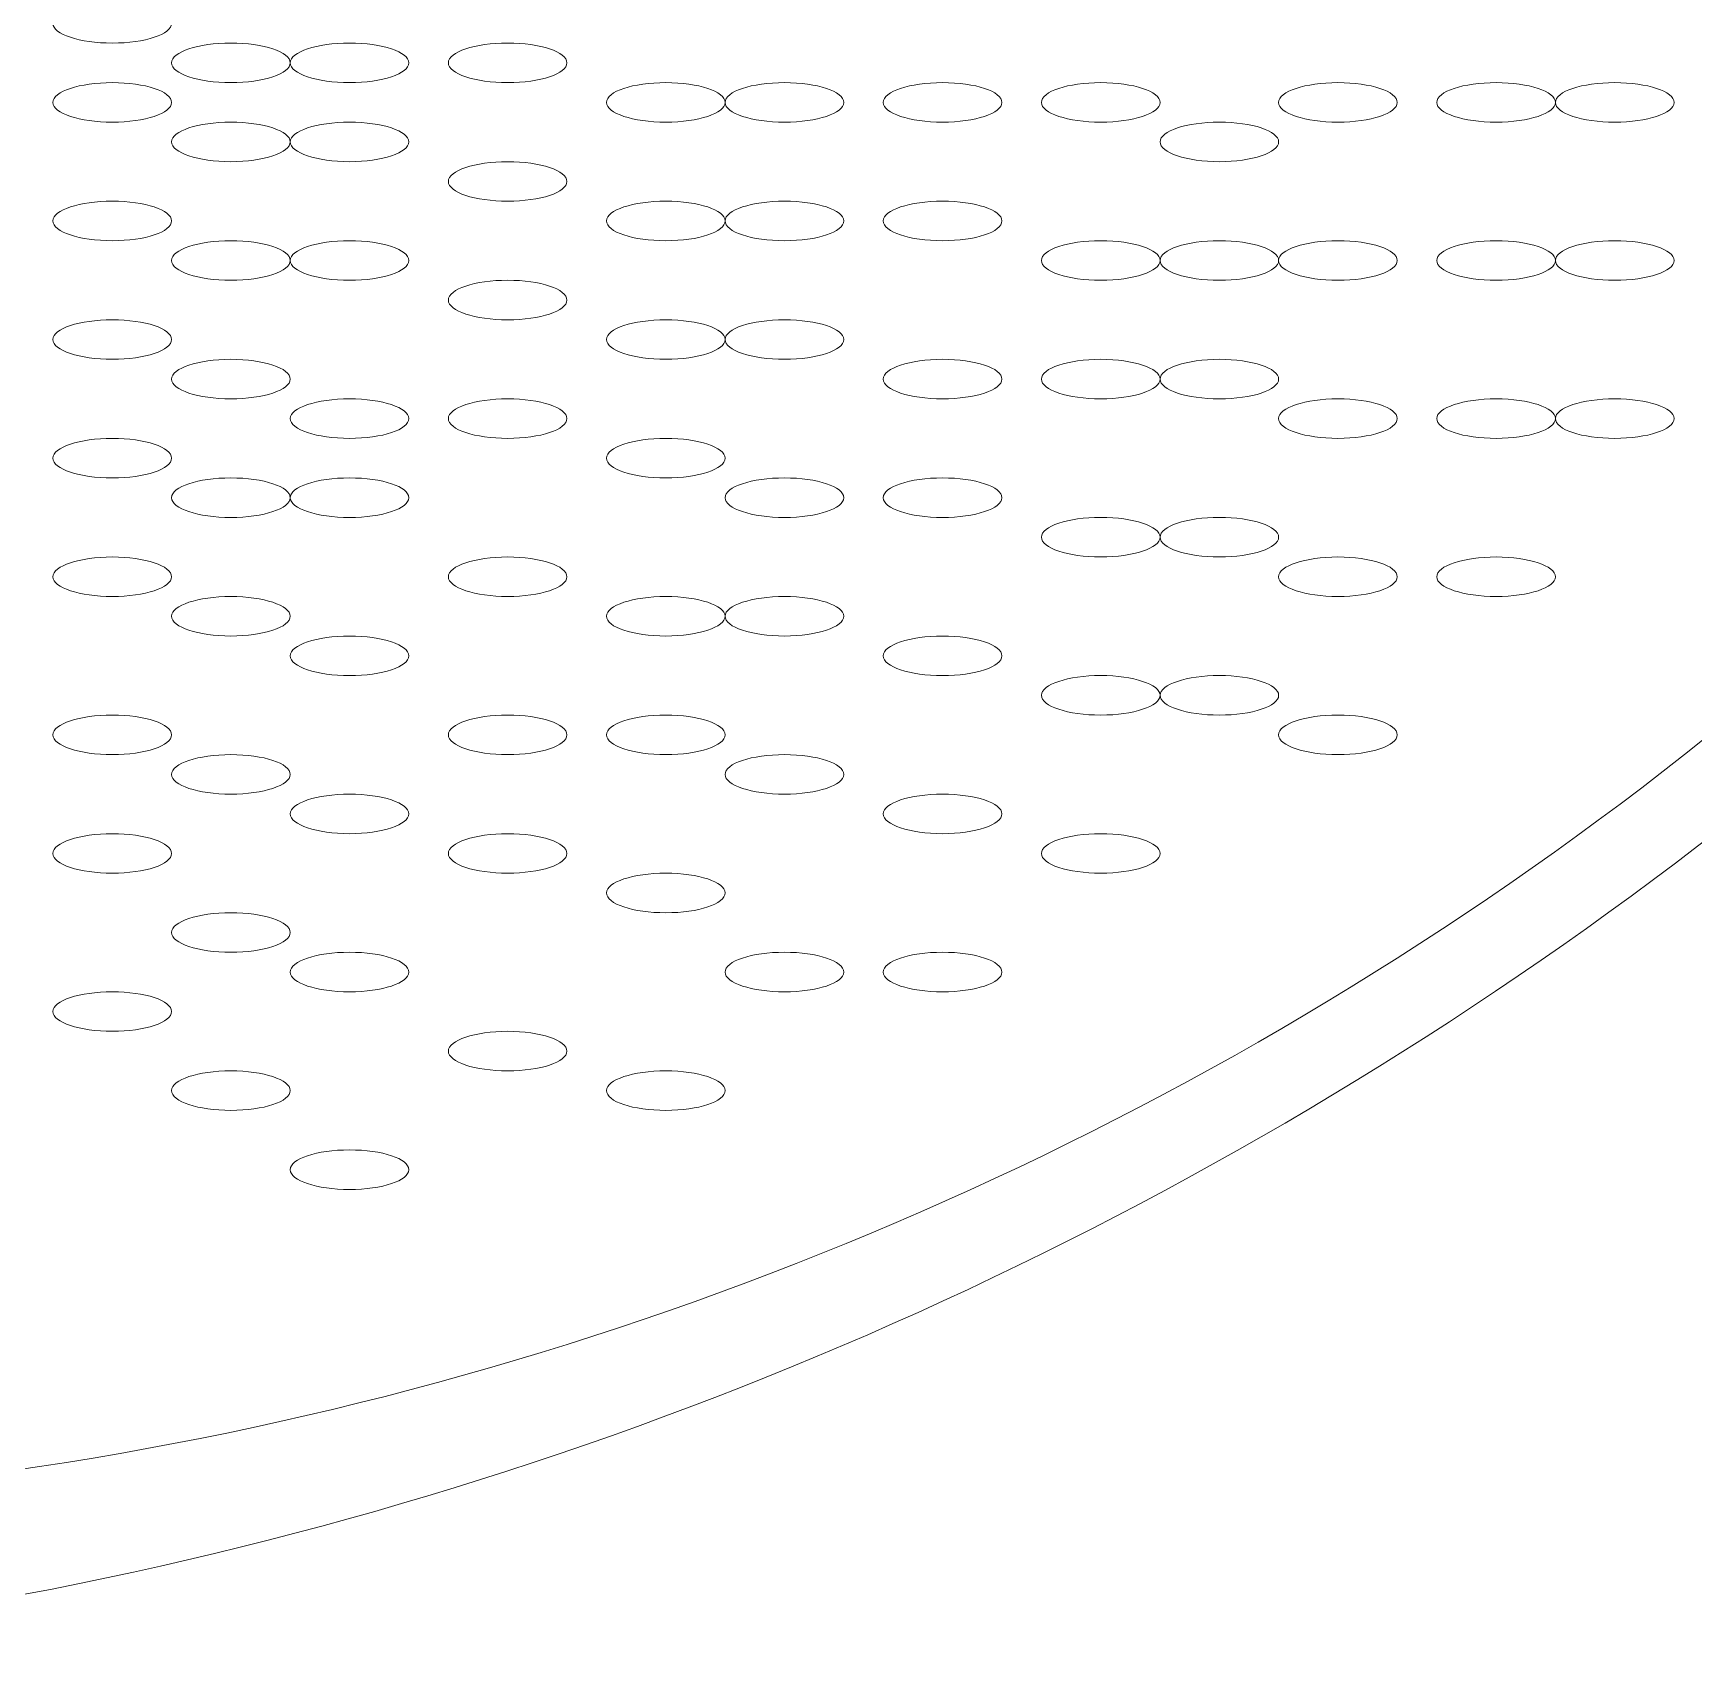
# Model space of a CAD drawing. Header units: metres. Extents: x 29 to 86.9, y -23.2 to 39.7.
# Drawn here: x 79.9651 to 80.0678, y -17.0552 to -16.9543 of the extents above; entities that cross this region are included whole.
import ezdxf

# ---------------------------------------------------------------- set-up
doc = ezdxf.new("R2010")
doc.units = ezdxf.units.M
doc.header["$LTSCALE"] = 100
doc.layers.get('0').update_dxf_attribs({"color": 254})
doc.layers.add('Arqui', color=8, linetype='Continuous', lineweight=0)

# ---------------------------------------------------------------- blocks, each defined once
blk = doc.blocks.new('A$C9582355f')
at = {"layer": 'Arqui'}
for points in [[(50.74301206037359, 6.202296008138092, 0.2538010257356901), (50.93202715296553, 6.119312373602042, 0.2538010257352928), (51.12166220515752, 6.202296008138092)], [(50.7408677827496, 6.198947223601863, 0.2278580694967716), (50.93380057980556, 6.108792184993945, 0.2278580694966489), (51.1262520827816, 6.198947223601863)]]:
    blk.add_lwpolyline(points, format="xyb", dxfattribs=at)
for points in [[(50.98369473276551, 6.21026991139388), (50.98369473276551, 6.209594583409853), (50.98533712435761, 6.209047111393829), (50.98736313276555, 6.209047111393829)], [(50.98736313276555, 6.209047111393829), (50.9893891411736, 6.209047111393829), (50.99103153276559, 6.209594583409853), (50.99103153276559, 6.21026991139388)], [(50.99469993276551, 6.209047111393829), (50.99267392435758, 6.209047111393829), (50.99103153276559, 6.208499639377806), (50.99103153276559, 6.207824311394234)], [(50.99836833276555, 6.207824311394234), (50.99836833276555, 6.208499639377806), (50.99672594117357, 6.209047111393829), (50.99469993276551, 6.209047111393829)], [(51.00203673276559, 6.209047111393829), (51.00001072435754, 6.209047111393829), (50.99836833276555, 6.208499639377806), (50.99836833276555, 6.207824311394234)], [(51.00570513276563, 6.207824311394234), (51.00570513276563, 6.208499639377806), (51.00406274117353, 6.209047111393829), (51.00203673276559, 6.209047111393829)], [(51.01181913276554, 6.209047111393829), (51.0097931243576, 6.209047111393829), (51.00815073276561, 6.208499639377806), (51.00815073276561, 6.207824311394234)], [(51.01548753276558, 6.207824311394234), (51.01548753276558, 6.208499639377806), (51.01384514117359, 6.209047111393829), (51.01181913276554, 6.209047111393829)], [(50.99103153276559, 6.207824311394234), (50.99103153276559, 6.207148983410207), (50.99267392435758, 6.206601511394183), (50.99469993276551, 6.206601511394183)], [(50.99469993276551, 6.206601511394183), (50.99672594117357, 6.206601511394183), (50.99836833276555, 6.207148983410207), (50.99836833276555, 6.207824311394234)], [(50.99836833276555, 6.207824311394234), (50.99836833276555, 6.207148983410207), (51.00001072435754, 6.206601511394183), (51.00203673276559, 6.206601511394183)], [(51.00203673276559, 6.206601511394183), (51.00406274117353, 6.206601511394183), (51.00570513276563, 6.207148983410207), (51.00570513276563, 6.207824311394234)], [(51.00815073276561, 6.207824311394234), (51.00815073276561, 6.207148983410207), (51.0097931243576, 6.206601511394183), (51.01181913276554, 6.206601511394183)], [(51.01181913276554, 6.206601511394183), (51.01384514117359, 6.206601511394183), (51.01548753276558, 6.207148983410207), (51.01548753276558, 6.207824311394234)], [(50.98736313276555, 6.206601511394183), (50.98533712435761, 6.206601511394183), (50.98369473276551, 6.206054039378159), (50.98369473276551, 6.205378711394133)], [(50.99103153276559, 6.205378711394133), (50.99103153276559, 6.206054039378159), (50.9893891411736, 6.206601511394183), (50.98736313276555, 6.206601511394183)], [(51.0216015327656, 6.206601511394183), (51.01957552435755, 6.206601511394183), (51.01793313276556, 6.206054039378159), (51.01793313276556, 6.205378711394133)], [(51.02526993276553, 6.205378711394133), (51.02526993276553, 6.206054039378159), (51.02362754117354, 6.206601511394183), (51.0216015327656, 6.206601511394183)], [(51.02893833276556, 6.206601511394183), (51.02691232435762, 6.206601511394183), (51.02526993276553, 6.206054039378159), (51.02526993276553, 6.205378711394133)], [(51.0326067327656, 6.205378711394133), (51.0326067327656, 6.206054039378159), (51.03096434117361, 6.206601511394183), (51.02893833276556, 6.206601511394183)], [(51.03872073276563, 6.206601511394183), (51.03669472435757, 6.206601511394183), (51.03505233276559, 6.206054039378159), (51.03505233276559, 6.205378711394133)], [(51.04238913276555, 6.205378711394133), (51.04238913276555, 6.206054039378159), (51.04074674117356, 6.206601511394183), (51.03872073276563, 6.206601511394183)], [(51.04850313276557, 6.206601511394183), (51.04647712435752, 6.206601511394183), (51.04483473276554, 6.206054039378159), (51.04483473276554, 6.205378711394133)], [(51.05217153276561, 6.205378711394133), (51.05217153276561, 6.206054039378159), (51.05052914117351, 6.206601511394183), (51.04850313276557, 6.206601511394183)], [(51.06317673276561, 6.206601511394183), (51.06115072435756, 6.206601511394183), (51.05950833276557, 6.206054039378159), (51.05950833276557, 6.205378711394133)], [(51.06684513276554, 6.205378711394133), (51.06684513276554, 6.206054039378159), (51.06520274117355, 6.206601511394183), (51.06317673276561, 6.206601511394183)], [(51.07295913276556, 6.206601511394183), (51.07093312435762, 6.206601511394183), (51.06929073276552, 6.206054039378159), (51.06929073276552, 6.205378711394133)], [(51.0766275327656, 6.205378711394133), (51.0766275327656, 6.206054039378159), (51.07498514117361, 6.206601511394183), (51.07295913276556, 6.206601511394183)], [(51.08029593276552, 6.206601511394183), (51.07826992435758, 6.206601511394183), (51.0766275327656, 6.206054039378159), (51.0766275327656, 6.205378711394133)], [(51.08396433276556, 6.205378711394133), (51.08396433276556, 6.206054039378159), (51.08232194117357, 6.206601511394183), (51.08029593276552, 6.206601511394183)], [(50.98369473276551, 6.205378711394133), (50.98369473276551, 6.204703383410106), (50.98533712435761, 6.204155911394082), (50.98736313276555, 6.204155911394082)], [(50.98736313276555, 6.204155911394082), (50.9893891411736, 6.204155911394082), (50.99103153276559, 6.204703383410106), (50.99103153276559, 6.205378711394133)], [(51.01793313276556, 6.205378711394133), (51.01793313276556, 6.204703383410106), (51.01957552435755, 6.204155911394082), (51.0216015327656, 6.204155911394082)], [(51.0216015327656, 6.204155911394082), (51.02362754117354, 6.204155911394082), (51.02526993276553, 6.204703383410106), (51.02526993276553, 6.205378711394133)], [(51.02526993276553, 6.205378711394133), (51.02526993276553, 6.204703383410106), (51.02691232435762, 6.204155911394082), (51.02893833276556, 6.204155911394082)], [(51.02893833276556, 6.204155911394082), (51.03096434117361, 6.204155911394082), (51.0326067327656, 6.204703383410106), (51.0326067327656, 6.205378711394133)], [(51.03505233276559, 6.205378711394133), (51.03505233276559, 6.204703383410106), (51.03669472435757, 6.204155911394082), (51.03872073276563, 6.204155911394082)], [(51.03872073276563, 6.204155911394082), (51.04074674117356, 6.204155911394082), (51.04238913276555, 6.204703383410106), (51.04238913276555, 6.205378711394133)], [(51.04483473276554, 6.205378711394133), (51.04483473276554, 6.204703383410106), (51.04647712435752, 6.204155911394082), (51.04850313276557, 6.204155911394082)], [(51.04850313276557, 6.204155911394082), (51.05052914117351, 6.204155911394082), (51.05217153276561, 6.204703383410106), (51.05217153276561, 6.205378711394133)], [(51.05950833276557, 6.205378711394133), (51.05950833276557, 6.204703383410106), (51.06115072435756, 6.204155911394082), (51.06317673276561, 6.204155911394082)], [(51.06317673276561, 6.204155911394082), (51.06520274117355, 6.204155911394082), (51.06684513276554, 6.204703383410106), (51.06684513276554, 6.205378711394133)], [(51.06929073276552, 6.205378711394133), (51.06929073276552, 6.204703383410106), (51.07093312435762, 6.204155911394082), (51.07295913276556, 6.204155911394082)], [(51.07295913276556, 6.204155911394082), (51.07498514117361, 6.204155911394082), (51.0766275327656, 6.204703383410106), (51.0766275327656, 6.205378711394133)], [(51.0766275327656, 6.205378711394133), (51.0766275327656, 6.204703383410106), (51.07826992435758, 6.204155911394082), (51.08029593276552, 6.204155911394082)], [(51.08029593276552, 6.204155911394082), (51.08232194117357, 6.204155911394082), (51.08396433276556, 6.204703383410106), (51.08396433276556, 6.205378711394133)], [(50.99469993276551, 6.204155911394082), (50.99267392435758, 6.204155911394082), (50.99103153276559, 6.203608439378058), (50.99103153276559, 6.202933111394032)], [(50.99836833276555, 6.202933111394032), (50.99836833276555, 6.203608439378058), (50.99672594117357, 6.204155911394082), (50.99469993276551, 6.204155911394082)], [(51.00203673276559, 6.204155911394082), (51.00001072435754, 6.204155911394082), (50.99836833276555, 6.203608439378058), (50.99836833276555, 6.202933111394032)], [(51.00570513276563, 6.202933111394032), (51.00570513276563, 6.203608439378058), (51.00406274117353, 6.204155911394082), (51.00203673276559, 6.204155911394082)], [(51.05583993276554, 6.204155911394082), (51.0538139243576, 6.204155911394082), (51.05217153276561, 6.203608439378058), (51.05217153276561, 6.202933111394032)], [(51.05950833276557, 6.202933111394032), (51.05950833276557, 6.203608439378058), (51.05786594117359, 6.204155911394082), (51.05583993276554, 6.204155911394082)], [(50.99103153276559, 6.202933111394032), (50.99103153276559, 6.202257783410005), (50.99267392435758, 6.201710311393981), (50.99469993276551, 6.201710311393981)], [(50.99469993276551, 6.201710311393981), (50.99672594117357, 6.201710311393981), (50.99836833276555, 6.202257783410005), (50.99836833276555, 6.202933111394032)], [(50.99836833276555, 6.202933111394032), (50.99836833276555, 6.202257783410005), (51.00001072435754, 6.201710311393981), (51.00203673276559, 6.201710311393981)], [(51.00203673276559, 6.201710311393981), (51.00406274117353, 6.201710311393981), (51.00570513276563, 6.202257783410005), (51.00570513276563, 6.202933111394032)], [(51.05217153276561, 6.202933111394032), (51.05217153276561, 6.202257783410005), (51.0538139243576, 6.201710311393981), (51.05583993276554, 6.201710311393981)], [(51.05583993276554, 6.201710311393981), (51.05786594117359, 6.201710311393981), (51.05950833276557, 6.202257783410005), (51.05950833276557, 6.202933111394032)], [(51.01181913276554, 6.201710311393981), (51.0097931243576, 6.201710311393981), (51.00815073276561, 6.201162839377957), (51.00815073276561, 6.200487511393931)], [(51.01548753276558, 6.200487511393931), (51.01548753276558, 6.201162839377957), (51.01384514117359, 6.201710311393981), (51.01181913276554, 6.201710311393981)], [(51.00815073276561, 6.200487511393931), (51.00815073276561, 6.199812183409904), (51.0097931243576, 6.19926471139388), (51.01181913276554, 6.19926471139388)], [(51.01181913276554, 6.19926471139388), (51.01384514117359, 6.19926471139388), (51.01548753276558, 6.199812183409904), (51.01548753276558, 6.200487511393931)], [(50.98736313276555, 6.19926471139388), (50.98533712435761, 6.19926471139388), (50.98369473276551, 6.198717239377856), (50.98369473276551, 6.19804191139383)], [(50.99103153276559, 6.19804191139383), (50.99103153276559, 6.198717239377856), (50.9893891411736, 6.19926471139388), (50.98736313276555, 6.19926471139388)], [(51.0216015327656, 6.19926471139388), (51.01957552435755, 6.19926471139388), (51.01793313276556, 6.198717239377856), (51.01793313276556, 6.19804191139383)], [(51.02526993276553, 6.19804191139383), (51.02526993276553, 6.198717239377856), (51.02362754117354, 6.19926471139388), (51.0216015327656, 6.19926471139388)], [(51.02893833276556, 6.19926471139388), (51.02691232435762, 6.19926471139388), (51.02526993276553, 6.198717239377856), (51.02526993276553, 6.19804191139383)], [(51.0326067327656, 6.19804191139383), (51.0326067327656, 6.198717239377856), (51.03096434117361, 6.19926471139388), (51.02893833276556, 6.19926471139388)], [(51.03872073276563, 6.19926471139388), (51.03669472435757, 6.19926471139388), (51.03505233276559, 6.198717239377856), (51.03505233276559, 6.19804191139383)], [(51.04238913276555, 6.19804191139383), (51.04238913276555, 6.198717239377856), (51.04074674117356, 6.19926471139388), (51.03872073276563, 6.19926471139388)], [(50.98369473276551, 6.19804191139383), (50.98369473276551, 6.197366583409803), (50.98533712435761, 6.196819111394234), (50.98736313276555, 6.196819111394234)], [(50.98736313276555, 6.196819111394234), (50.9893891411736, 6.196819111394234), (50.99103153276559, 6.197366583409803), (50.99103153276559, 6.19804191139383)], [(51.01793313276556, 6.19804191139383), (51.01793313276556, 6.197366583409803), (51.01957552435755, 6.196819111394234), (51.0216015327656, 6.196819111394234)], [(51.0216015327656, 6.196819111394234), (51.02362754117354, 6.196819111394234), (51.02526993276553, 6.197366583409803), (51.02526993276553, 6.19804191139383)], [(51.02526993276553, 6.19804191139383), (51.02526993276553, 6.197366583409803), (51.02691232435762, 6.196819111394234), (51.02893833276556, 6.196819111394234)], [(51.02893833276556, 6.196819111394234), (51.03096434117361, 6.196819111394234), (51.0326067327656, 6.197366583409803), (51.0326067327656, 6.19804191139383)], [(51.03505233276559, 6.19804191139383), (51.03505233276559, 6.197366583409803), (51.03669472435757, 6.196819111394234), (51.03872073276563, 6.196819111394234)], [(51.03872073276563, 6.196819111394234), (51.04074674117356, 6.196819111394234), (51.04238913276555, 6.197366583409803), (51.04238913276555, 6.19804191139383)], [(50.99469993276551, 6.196819111394234), (50.99267392435758, 6.196819111394234), (50.99103153276559, 6.19627163937821), (50.99103153276559, 6.195596311394183)], [(50.99836833276555, 6.195596311394183), (50.99836833276555, 6.19627163937821), (50.99672594117357, 6.196819111394234), (50.99469993276551, 6.196819111394234)], [(51.00203673276559, 6.196819111394234), (51.00001072435754, 6.196819111394234), (50.99836833276555, 6.19627163937821), (50.99836833276555, 6.195596311394183)], [(51.00570513276563, 6.195596311394183), (51.00570513276563, 6.19627163937821), (51.00406274117353, 6.196819111394234), (51.00203673276559, 6.196819111394234)], [(51.04850313276557, 6.196819111394234), (51.04647712435752, 6.196819111394234), (51.04483473276554, 6.19627163937821), (51.04483473276554, 6.195596311394183)], [(51.05217153276561, 6.195596311394183), (51.05217153276561, 6.19627163937821), (51.05052914117351, 6.196819111394234), (51.04850313276557, 6.196819111394234)], [(51.05583993276554, 6.196819111394234), (51.0538139243576, 6.196819111394234), (51.05217153276561, 6.19627163937821), (51.05217153276561, 6.195596311394183)], [(51.05950833276557, 6.195596311394183), (51.05950833276557, 6.19627163937821), (51.05786594117359, 6.196819111394234), (51.05583993276554, 6.196819111394234)], [(51.06317673276561, 6.196819111394234), (51.06115072435756, 6.196819111394234), (51.05950833276557, 6.19627163937821), (51.05950833276557, 6.195596311394183)], [(51.06684513276554, 6.195596311394183), (51.06684513276554, 6.19627163937821), (51.06520274117355, 6.196819111394234), (51.06317673276561, 6.196819111394234)], [(51.07295913276556, 6.196819111394234), (51.07093312435762, 6.196819111394234), (51.06929073276552, 6.19627163937821), (51.06929073276552, 6.195596311394183)], [(51.0766275327656, 6.195596311394183), (51.0766275327656, 6.19627163937821), (51.07498514117361, 6.196819111394234), (51.07295913276556, 6.196819111394234)], [(51.08029593276552, 6.196819111394234), (51.07826992435758, 6.196819111394234), (51.0766275327656, 6.19627163937821), (51.0766275327656, 6.195596311394183)], [(51.08396433276556, 6.195596311394183), (51.08396433276556, 6.19627163937821), (51.08232194117357, 6.196819111394234), (51.08029593276552, 6.196819111394234)], [(50.99103153276559, 6.195596311394183), (50.99103153276559, 6.194920983410157), (50.99267392435758, 6.194373511394133), (50.99469993276551, 6.194373511394133)], [(50.99469993276551, 6.194373511394133), (50.99672594117357, 6.194373511394133), (50.99836833276555, 6.194920983410157), (50.99836833276555, 6.195596311394183)], [(50.99836833276555, 6.195596311394183), (50.99836833276555, 6.194920983410157), (51.00001072435754, 6.194373511394133), (51.00203673276559, 6.194373511394133)], [(51.00203673276559, 6.194373511394133), (51.00406274117353, 6.194373511394133), (51.00570513276563, 6.194920983410157), (51.00570513276563, 6.195596311394183)], [(51.04483473276554, 6.195596311394183), (51.04483473276554, 6.194920983410157), (51.04647712435752, 6.194373511394133), (51.04850313276557, 6.194373511394133)], [(51.04850313276557, 6.194373511394133), (51.05052914117351, 6.194373511394133), (51.05217153276561, 6.194920983410157), (51.05217153276561, 6.195596311394183)], [(51.05217153276561, 6.195596311394183), (51.05217153276561, 6.194920983410157), (51.0538139243576, 6.194373511394133), (51.05583993276554, 6.194373511394133)], [(51.05583993276554, 6.194373511394133), (51.05786594117359, 6.194373511394133), (51.05950833276557, 6.194920983410157), (51.05950833276557, 6.195596311394183)], [(51.05950833276557, 6.195596311394183), (51.05950833276557, 6.194920983410157), (51.06115072435756, 6.194373511394133), (51.06317673276561, 6.194373511394133)], [(51.06317673276561, 6.194373511394133), (51.06520274117355, 6.194373511394133), (51.06684513276554, 6.194920983410157), (51.06684513276554, 6.195596311394183)], [(51.06929073276552, 6.195596311394183), (51.06929073276552, 6.194920983410157), (51.07093312435762, 6.194373511394133), (51.07295913276556, 6.194373511394133)], [(51.07295913276556, 6.194373511394133), (51.07498514117361, 6.194373511394133), (51.0766275327656, 6.194920983410157), (51.0766275327656, 6.195596311394183)], [(51.0766275327656, 6.195596311394183), (51.0766275327656, 6.194920983410157), (51.07826992435758, 6.194373511394133), (51.08029593276552, 6.194373511394133)], [(51.08029593276552, 6.194373511394133), (51.08232194117357, 6.194373511394133), (51.08396433276556, 6.194920983410157), (51.08396433276556, 6.195596311394183)], [(51.01181913276554, 6.194373511394133), (51.0097931243576, 6.194373511394133), (51.00815073276561, 6.193826039378109), (51.00815073276561, 6.193150711394082)], [(51.01548753276558, 6.193150711394082), (51.01548753276558, 6.193826039378109), (51.01384514117359, 6.194373511394133), (51.01181913276554, 6.194373511394133)], [(51.00815073276561, 6.193150711394082), (51.00815073276561, 6.192475383410056), (51.0097931243576, 6.191927911394032), (51.01181913276554, 6.191927911394032)], [(51.01181913276554, 6.191927911394032), (51.01384514117359, 6.191927911394032), (51.01548753276558, 6.192475383410056), (51.01548753276558, 6.193150711394082)], [(50.98736313276555, 6.191927911394032), (50.98533712435761, 6.191927911394032), (50.98369473276551, 6.191380439378008), (50.98369473276551, 6.190705111393981)], [(50.99103153276559, 6.190705111393981), (50.99103153276559, 6.191380439378008), (50.9893891411736, 6.191927911394032), (50.98736313276555, 6.191927911394032)], [(51.0216015327656, 6.191927911394032), (51.01957552435755, 6.191927911394032), (51.01793313276556, 6.191380439378008), (51.01793313276556, 6.190705111393981)], [(51.02526993276553, 6.190705111393981), (51.02526993276553, 6.191380439378008), (51.02362754117354, 6.191927911394032), (51.0216015327656, 6.191927911394032)], [(51.02893833276556, 6.191927911394032), (51.02691232435762, 6.191927911394032), (51.02526993276553, 6.191380439378008), (51.02526993276553, 6.190705111393981)], [(51.0326067327656, 6.190705111393981), (51.0326067327656, 6.191380439378008), (51.03096434117361, 6.191927911394032), (51.02893833276556, 6.191927911394032)], [(50.98369473276551, 6.190705111393981), (50.98369473276551, 6.190029783409955), (50.98533712435761, 6.189482311393931), (50.98736313276555, 6.189482311393931)], [(50.98736313276555, 6.189482311393931), (50.9893891411736, 6.189482311393931), (50.99103153276559, 6.190029783409955), (50.99103153276559, 6.190705111393981)], [(51.01793313276556, 6.190705111393981), (51.01793313276556, 6.190029783409955), (51.01957552435755, 6.189482311393931), (51.0216015327656, 6.189482311393931)], [(51.0216015327656, 6.189482311393931), (51.02362754117354, 6.189482311393931), (51.02526993276553, 6.190029783409955), (51.02526993276553, 6.190705111393981)], [(51.02526993276553, 6.190705111393981), (51.02526993276553, 6.190029783409955), (51.02691232435762, 6.189482311393931), (51.02893833276556, 6.189482311393931)], [(51.02893833276556, 6.189482311393931), (51.03096434117361, 6.189482311393931), (51.0326067327656, 6.190029783409955), (51.0326067327656, 6.190705111393981)], [(50.99469993276551, 6.189482311393931), (50.99267392435758, 6.189482311393931), (50.99103153276559, 6.188934839377907), (50.99103153276559, 6.188259511393881)], [(50.99836833276555, 6.188259511393881), (50.99836833276555, 6.188934839377907), (50.99672594117357, 6.189482311393931), (50.99469993276551, 6.189482311393931)], [(51.03872073276563, 6.189482311393931), (51.03669472435757, 6.189482311393931), (51.03505233276559, 6.188934839377907), (51.03505233276559, 6.188259511393881)], [(51.04238913276555, 6.188259511393881), (51.04238913276555, 6.188934839377907), (51.04074674117356, 6.189482311393931), (51.03872073276563, 6.189482311393931)], [(51.04850313276557, 6.189482311393931), (51.04647712435752, 6.189482311393931), (51.04483473276554, 6.188934839377907), (51.04483473276554, 6.188259511393881)], [(51.05217153276561, 6.188259511393881), (51.05217153276561, 6.188934839377907), (51.05052914117351, 6.189482311393931), (51.04850313276557, 6.189482311393931)], [(51.05583993276554, 6.189482311393931), (51.0538139243576, 6.189482311393931), (51.05217153276561, 6.188934839377907), (51.05217153276561, 6.188259511393881)], [(51.05950833276557, 6.188259511393881), (51.05950833276557, 6.188934839377907), (51.05786594117359, 6.189482311393931), (51.05583993276554, 6.189482311393931)], [(50.99103153276559, 6.188259511393881), (50.99103153276559, 6.187584183409854), (50.99267392435758, 6.18703671139383), (50.99469993276551, 6.18703671139383)], [(50.99469993276551, 6.18703671139383), (50.99672594117357, 6.18703671139383), (50.99836833276555, 6.187584183409854), (50.99836833276555, 6.188259511393881)], [(51.03505233276559, 6.188259511393881), (51.03505233276559, 6.187584183409854), (51.03669472435757, 6.18703671139383), (51.03872073276563, 6.18703671139383)], [(51.03872073276563, 6.18703671139383), (51.04074674117356, 6.18703671139383), (51.04238913276555, 6.187584183409854), (51.04238913276555, 6.188259511393881)], [(51.04483473276554, 6.188259511393881), (51.04483473276554, 6.187584183409854), (51.04647712435752, 6.18703671139383), (51.04850313276557, 6.18703671139383)], [(51.04850313276557, 6.18703671139383), (51.05052914117351, 6.18703671139383), (51.05217153276561, 6.187584183409854), (51.05217153276561, 6.188259511393881)], [(51.05217153276561, 6.188259511393881), (51.05217153276561, 6.187584183409854), (51.0538139243576, 6.18703671139383), (51.05583993276554, 6.18703671139383)], [(51.05583993276554, 6.18703671139383), (51.05786594117359, 6.18703671139383), (51.05950833276557, 6.187584183409854), (51.05950833276557, 6.188259511393881)], [(51.00203673276559, 6.18703671139383), (51.00001072435754, 6.18703671139383), (50.99836833276555, 6.186489239377806), (50.99836833276555, 6.185813911394234)], [(51.00570513276563, 6.185813911394234), (51.00570513276563, 6.186489239377806), (51.00406274117353, 6.18703671139383), (51.00203673276559, 6.18703671139383)], [(51.01181913276554, 6.18703671139383), (51.0097931243576, 6.18703671139383), (51.00815073276561, 6.186489239377806), (51.00815073276561, 6.185813911394234)], [(51.01548753276558, 6.185813911394234), (51.01548753276558, 6.186489239377806), (51.01384514117359, 6.18703671139383), (51.01181913276554, 6.18703671139383)], [(51.06317673276561, 6.18703671139383), (51.06115072435756, 6.18703671139383), (51.05950833276557, 6.186489239377806), (51.05950833276557, 6.185813911394234)], [(51.06684513276554, 6.185813911394234), (51.06684513276554, 6.186489239377806), (51.06520274117355, 6.18703671139383), (51.06317673276561, 6.18703671139383)], [(51.07295913276556, 6.18703671139383), (51.07093312435762, 6.18703671139383), (51.06929073276552, 6.186489239377806), (51.06929073276552, 6.185813911394234)], [(51.0766275327656, 6.185813911394234), (51.0766275327656, 6.186489239377806), (51.07498514117361, 6.18703671139383), (51.07295913276556, 6.18703671139383)], [(51.08029593276552, 6.18703671139383), (51.07826992435758, 6.18703671139383), (51.0766275327656, 6.186489239377806), (51.0766275327656, 6.185813911394234)], [(51.08396433276556, 6.185813911394234), (51.08396433276556, 6.186489239377806), (51.08232194117357, 6.18703671139383), (51.08029593276552, 6.18703671139383)], [(50.99836833276555, 6.185813911394234), (50.99836833276555, 6.185138583410208), (51.00001072435754, 6.184591111394184), (51.00203673276559, 6.184591111394184)], [(51.00203673276559, 6.184591111394184), (51.00406274117353, 6.184591111394184), (51.00570513276563, 6.185138583410208), (51.00570513276563, 6.185813911394234)], [(51.00815073276561, 6.185813911394234), (51.00815073276561, 6.185138583410208), (51.0097931243576, 6.184591111394184), (51.01181913276554, 6.184591111394184)], [(51.01181913276554, 6.184591111394184), (51.01384514117359, 6.184591111394184), (51.01548753276558, 6.185138583410208), (51.01548753276558, 6.185813911394234)], [(51.05950833276557, 6.185813911394234), (51.05950833276557, 6.185138583410208), (51.06115072435756, 6.184591111394184), (51.06317673276561, 6.184591111394184)], [(51.06317673276561, 6.184591111394184), (51.06520274117355, 6.184591111394184), (51.06684513276554, 6.185138583410208), (51.06684513276554, 6.185813911394234)], [(51.06929073276552, 6.185813911394234), (51.06929073276552, 6.185138583410208), (51.07093312435762, 6.184591111394184), (51.07295913276556, 6.184591111394184)], [(51.07295913276556, 6.184591111394184), (51.07498514117361, 6.184591111394184), (51.0766275327656, 6.185138583410208), (51.0766275327656, 6.185813911394234)], [(51.0766275327656, 6.185813911394234), (51.0766275327656, 6.185138583410208), (51.07826992435758, 6.184591111394184), (51.08029593276552, 6.184591111394184)], [(51.08029593276552, 6.184591111394184), (51.08232194117357, 6.184591111394184), (51.08396433276556, 6.185138583410208), (51.08396433276556, 6.185813911394234)], [(50.98736313276555, 6.184591111394184), (50.98533712435761, 6.184591111394184), (50.98369473276551, 6.18404363937816), (50.98369473276551, 6.183368311394133)], [(50.99103153276559, 6.183368311394133), (50.99103153276559, 6.18404363937816), (50.9893891411736, 6.184591111394184), (50.98736313276555, 6.184591111394184)], [(51.0216015327656, 6.184591111394184), (51.01957552435755, 6.184591111394184), (51.01793313276556, 6.18404363937816), (51.01793313276556, 6.183368311394133)], [(51.02526993276553, 6.183368311394133), (51.02526993276553, 6.18404363937816), (51.02362754117354, 6.184591111394184), (51.0216015327656, 6.184591111394184)], [(50.98369473276551, 6.183368311394133), (50.98369473276551, 6.182692983410107), (50.98533712435761, 6.182145511394083), (50.98736313276555, 6.182145511394083)], [(50.98736313276555, 6.182145511394083), (50.9893891411736, 6.182145511394083), (50.99103153276559, 6.182692983410107), (50.99103153276559, 6.183368311394133)], [(51.01793313276556, 6.183368311394133), (51.01793313276556, 6.182692983410107), (51.01957552435755, 6.182145511394083), (51.0216015327656, 6.182145511394083)], [(51.0216015327656, 6.182145511394083), (51.02362754117354, 6.182145511394083), (51.02526993276553, 6.182692983410107), (51.02526993276553, 6.183368311394133)], [(50.99469993276551, 6.182145511394083), (50.99267392435758, 6.182145511394083), (50.99103153276559, 6.181598039378059), (50.99103153276559, 6.180922711394032)], [(50.99836833276555, 6.180922711394032), (50.99836833276555, 6.181598039378059), (50.99672594117357, 6.182145511394083), (50.99469993276551, 6.182145511394083)], [(51.00203673276559, 6.182145511394083), (51.00001072435754, 6.182145511394083), (50.99836833276555, 6.181598039378059), (50.99836833276555, 6.180922711394032)], [(51.00570513276563, 6.180922711394032), (51.00570513276563, 6.181598039378059), (51.00406274117353, 6.182145511394083), (51.00203673276559, 6.182145511394083)], [(51.02893833276556, 6.182145511394083), (51.02691232435762, 6.182145511394083), (51.02526993276553, 6.181598039378059), (51.02526993276553, 6.180922711394032)], [(51.0326067327656, 6.180922711394032), (51.0326067327656, 6.181598039378059), (51.03096434117361, 6.182145511394083), (51.02893833276556, 6.182145511394083)], [(51.03872073276563, 6.182145511394083), (51.03669472435757, 6.182145511394083), (51.03505233276559, 6.181598039378059), (51.03505233276559, 6.180922711394032)], [(51.04238913276555, 6.180922711394032), (51.04238913276555, 6.181598039378059), (51.04074674117356, 6.182145511394083), (51.03872073276563, 6.182145511394083)], [(50.99103153276559, 6.180922711394032), (50.99103153276559, 6.180247383410006), (50.99267392435758, 6.179699911393982), (50.99469993276551, 6.179699911393982)], [(50.99469993276551, 6.179699911393982), (50.99672594117357, 6.179699911393982), (50.99836833276555, 6.180247383410006), (50.99836833276555, 6.180922711394032)], [(50.99836833276555, 6.180922711394032), (50.99836833276555, 6.180247383410006), (51.00001072435754, 6.179699911393982), (51.00203673276559, 6.179699911393982)], [(51.00203673276559, 6.179699911393982), (51.00406274117353, 6.179699911393982), (51.00570513276563, 6.180247383410006), (51.00570513276563, 6.180922711394032)], [(51.02526993276553, 6.180922711394032), (51.02526993276553, 6.180247383410006), (51.02691232435762, 6.179699911393982), (51.02893833276556, 6.179699911393982)], [(51.02893833276556, 6.179699911393982), (51.03096434117361, 6.179699911393982), (51.0326067327656, 6.180247383410006), (51.0326067327656, 6.180922711394032)], [(51.03505233276559, 6.180922711394032), (51.03505233276559, 6.180247383410006), (51.03669472435757, 6.179699911393982), (51.03872073276563, 6.179699911393982)], [(51.03872073276563, 6.179699911393982), (51.04074674117356, 6.179699911393982), (51.04238913276555, 6.180247383410006), (51.04238913276555, 6.180922711394032)], [(51.04850313276557, 6.179699911393982), (51.04647712435752, 6.179699911393982), (51.04483473276554, 6.179152439377958), (51.04483473276554, 6.178477111393931)], [(51.05217153276561, 6.178477111393931), (51.05217153276561, 6.179152439377958), (51.05052914117351, 6.179699911393982), (51.04850313276557, 6.179699911393982)], [(51.05583993276554, 6.179699911393982), (51.0538139243576, 6.179699911393982), (51.05217153276561, 6.179152439377958), (51.05217153276561, 6.178477111393931)], [(51.05950833276557, 6.178477111393931), (51.05950833276557, 6.179152439377958), (51.05786594117359, 6.179699911393982), (51.05583993276554, 6.179699911393982)], [(51.04483473276554, 6.178477111393931), (51.04483473276554, 6.177801783409905), (51.04647712435752, 6.177254311393881), (51.04850313276557, 6.177254311393881)], [(51.04850313276557, 6.177254311393881), (51.05052914117351, 6.177254311393881), (51.05217153276561, 6.177801783409905), (51.05217153276561, 6.178477111393931)], [(51.05217153276561, 6.178477111393931), (51.05217153276561, 6.177801783409905), (51.0538139243576, 6.177254311393881), (51.05583993276554, 6.177254311393881)], [(51.05583993276554, 6.177254311393881), (51.05786594117359, 6.177254311393881), (51.05950833276557, 6.177801783409905), (51.05950833276557, 6.178477111393931)], [(50.98736313276555, 6.177254311393881), (50.98533712435761, 6.177254311393881), (50.98369473276551, 6.176706839377857), (50.98369473276551, 6.17603151139383)], [(50.99103153276559, 6.17603151139383), (50.99103153276559, 6.176706839377857), (50.9893891411736, 6.177254311393881), (50.98736313276555, 6.177254311393881)], [(51.01181913276554, 6.177254311393881), (51.0097931243576, 6.177254311393881), (51.00815073276561, 6.176706839377857), (51.00815073276561, 6.17603151139383)], [(51.01548753276558, 6.17603151139383), (51.01548753276558, 6.176706839377857), (51.01384514117359, 6.177254311393881), (51.01181913276554, 6.177254311393881)], [(51.06317673276561, 6.177254311393881), (51.06115072435756, 6.177254311393881), (51.05950833276557, 6.176706839377857), (51.05950833276557, 6.17603151139383)], [(51.06684513276554, 6.17603151139383), (51.06684513276554, 6.176706839377857), (51.06520274117355, 6.177254311393881), (51.06317673276561, 6.177254311393881)], [(51.07295913276556, 6.177254311393881), (51.07093312435762, 6.177254311393881), (51.06929073276552, 6.176706839377857), (51.06929073276552, 6.17603151139383)], [(51.0766275327656, 6.17603151139383), (51.0766275327656, 6.176706839377857), (51.07498514117361, 6.177254311393881), (51.07295913276556, 6.177254311393881)], [(50.98369473276551, 6.17603151139383), (50.98369473276551, 6.175356183409804), (50.98533712435761, 6.174808711394235), (50.98736313276555, 6.174808711394235)], [(50.98736313276555, 6.174808711394235), (50.9893891411736, 6.174808711394235), (50.99103153276559, 6.175356183409804), (50.99103153276559, 6.17603151139383)], [(51.00815073276561, 6.17603151139383), (51.00815073276561, 6.175356183409804), (51.0097931243576, 6.174808711394235), (51.01181913276554, 6.174808711394235)], [(51.01181913276554, 6.174808711394235), (51.01384514117359, 6.174808711394235), (51.01548753276558, 6.175356183409804), (51.01548753276558, 6.17603151139383)], [(51.05950833276557, 6.17603151139383), (51.05950833276557, 6.175356183409804), (51.06115072435756, 6.174808711394235), (51.06317673276561, 6.174808711394235)], [(51.06317673276561, 6.174808711394235), (51.06520274117355, 6.174808711394235), (51.06684513276554, 6.175356183409804), (51.06684513276554, 6.17603151139383)], [(51.06929073276552, 6.17603151139383), (51.06929073276552, 6.175356183409804), (51.07093312435762, 6.174808711394235), (51.07295913276556, 6.174808711394235)], [(51.07295913276556, 6.174808711394235), (51.07498514117361, 6.174808711394235), (51.0766275327656, 6.175356183409804), (51.0766275327656, 6.17603151139383)], [(50.99469993276551, 6.174808711394235), (50.99267392435758, 6.174808711394235), (50.99103153276559, 6.174261239378211), (50.99103153276559, 6.173585911394184)], [(50.99836833276555, 6.173585911394184), (50.99836833276555, 6.174261239378211), (50.99672594117357, 6.174808711394235), (50.99469993276551, 6.174808711394235)], [(51.0216015327656, 6.174808711394235), (51.01957552435755, 6.174808711394235), (51.01793313276556, 6.174261239378211), (51.01793313276556, 6.173585911394184)], [(51.02526993276553, 6.173585911394184), (51.02526993276553, 6.174261239378211), (51.02362754117354, 6.174808711394235), (51.0216015327656, 6.174808711394235)], [(51.02893833276556, 6.174808711394235), (51.02691232435762, 6.174808711394235), (51.02526993276553, 6.174261239378211), (51.02526993276553, 6.173585911394184)], [(51.0326067327656, 6.173585911394184), (51.0326067327656, 6.174261239378211), (51.03096434117361, 6.174808711394235), (51.02893833276556, 6.174808711394235)], [(50.99103153276559, 6.173585911394184), (50.99103153276559, 6.172910583410157), (50.99267392435758, 6.172363111394134), (50.99469993276551, 6.172363111394134)], [(50.99469993276551, 6.172363111394134), (50.99672594117357, 6.172363111394134), (50.99836833276555, 6.172910583410157), (50.99836833276555, 6.173585911394184)], [(51.01793313276556, 6.173585911394184), (51.01793313276556, 6.172910583410157), (51.01957552435755, 6.172363111394134), (51.0216015327656, 6.172363111394134)], [(51.0216015327656, 6.172363111394134), (51.02362754117354, 6.172363111394134), (51.02526993276553, 6.172910583410157), (51.02526993276553, 6.173585911394184)], [(51.02526993276553, 6.173585911394184), (51.02526993276553, 6.172910583410157), (51.02691232435762, 6.172363111394134), (51.02893833276556, 6.172363111394134)], [(51.02893833276556, 6.172363111394134), (51.03096434117361, 6.172363111394134), (51.0326067327656, 6.172910583410157), (51.0326067327656, 6.173585911394184)], [(51.00203673276559, 6.172363111394134), (51.00001072435754, 6.172363111394134), (50.99836833276555, 6.17181563937811), (50.99836833276555, 6.171140311394083)], [(51.00570513276563, 6.171140311394083), (51.00570513276563, 6.17181563937811), (51.00406274117353, 6.172363111394134), (51.00203673276559, 6.172363111394134)], [(51.03872073276563, 6.172363111394134), (51.03669472435757, 6.172363111394134), (51.03505233276559, 6.17181563937811), (51.03505233276559, 6.171140311394083)], [(51.04238913276555, 6.171140311394083), (51.04238913276555, 6.17181563937811), (51.04074674117356, 6.172363111394134), (51.03872073276563, 6.172363111394134)], [(50.99836833276555, 6.171140311394083), (50.99836833276555, 6.170464983410056), (51.00001072435754, 6.169917511394033), (51.00203673276559, 6.169917511394033)], [(51.00203673276559, 6.169917511394033), (51.00406274117353, 6.169917511394033), (51.00570513276563, 6.170464983410056), (51.00570513276563, 6.171140311394083)], [(51.03505233276559, 6.171140311394083), (51.03505233276559, 6.170464983410056), (51.03669472435757, 6.169917511394033), (51.03872073276563, 6.169917511394033)], [(51.03872073276563, 6.169917511394033), (51.04074674117356, 6.169917511394033), (51.04238913276555, 6.170464983410056), (51.04238913276555, 6.171140311394083)], [(51.04850313276557, 6.169917511394033), (51.04647712435752, 6.169917511394033), (51.04483473276554, 6.169370039378009), (51.04483473276554, 6.168694711393982)], [(51.05217153276561, 6.168694711393982), (51.05217153276561, 6.169370039378009), (51.05052914117351, 6.169917511394033), (51.04850313276557, 6.169917511394033)], [(51.05583993276554, 6.169917511394033), (51.0538139243576, 6.169917511394033), (51.05217153276561, 6.169370039378009), (51.05217153276561, 6.168694711393982)], [(51.05950833276557, 6.168694711393982), (51.05950833276557, 6.169370039378009), (51.05786594117359, 6.169917511394033), (51.05583993276554, 6.169917511394033)], [(51.04483473276554, 6.168694711393982), (51.04483473276554, 6.168019383409955), (51.04647712435752, 6.167471911393932), (51.04850313276557, 6.167471911393932)], [(51.04850313276557, 6.167471911393932), (51.05052914117351, 6.167471911393932), (51.05217153276561, 6.168019383409955), (51.05217153276561, 6.168694711393982)], [(51.05217153276561, 6.168694711393982), (51.05217153276561, 6.168019383409955), (51.0538139243576, 6.167471911393932), (51.05583993276554, 6.167471911393932)], [(51.05583993276554, 6.167471911393932), (51.05786594117359, 6.167471911393932), (51.05950833276557, 6.168019383409955), (51.05950833276557, 6.168694711393982)], [(50.98736313276555, 6.167471911393932), (50.98533712435761, 6.167471911393932), (50.98369473276551, 6.166924439377908), (50.98369473276551, 6.166249111393881)], [(50.99103153276559, 6.166249111393881), (50.99103153276559, 6.166924439377908), (50.9893891411736, 6.167471911393932), (50.98736313276555, 6.167471911393932)], [(51.01181913276554, 6.167471911393932), (51.0097931243576, 6.167471911393932), (51.00815073276561, 6.166924439377908), (51.00815073276561, 6.166249111393881)], [(51.01548753276558, 6.166249111393881), (51.01548753276558, 6.166924439377908), (51.01384514117359, 6.167471911393932), (51.01181913276554, 6.167471911393932)], [(51.0216015327656, 6.167471911393932), (51.01957552435755, 6.167471911393932), (51.01793313276556, 6.166924439377908), (51.01793313276556, 6.166249111393881)], [(51.02526993276553, 6.166249111393881), (51.02526993276553, 6.166924439377908), (51.02362754117354, 6.167471911393932), (51.0216015327656, 6.167471911393932)], [(51.06317673276561, 6.167471911393932), (51.06115072435756, 6.167471911393932), (51.05950833276557, 6.166924439377908), (51.05950833276557, 6.166249111393881)], [(51.06684513276554, 6.166249111393881), (51.06684513276554, 6.166924439377908), (51.06520274117355, 6.167471911393932), (51.06317673276561, 6.167471911393932)], [(50.98369473276551, 6.166249111393881), (50.98369473276551, 6.165573783409855), (50.98533712435761, 6.165026311393831), (50.98736313276555, 6.165026311393831)], [(50.98736313276555, 6.165026311393831), (50.9893891411736, 6.165026311393831), (50.99103153276559, 6.165573783409855), (50.99103153276559, 6.166249111393881)], [(51.00815073276561, 6.166249111393881), (51.00815073276561, 6.165573783409855), (51.0097931243576, 6.165026311393831), (51.01181913276554, 6.165026311393831)], [(51.01181913276554, 6.165026311393831), (51.01384514117359, 6.165026311393831), (51.01548753276558, 6.165573783409855), (51.01548753276558, 6.166249111393881)], [(51.01793313276556, 6.166249111393881), (51.01793313276556, 6.165573783409855), (51.01957552435755, 6.165026311393831), (51.0216015327656, 6.165026311393831)], [(51.0216015327656, 6.165026311393831), (51.02362754117354, 6.165026311393831), (51.02526993276553, 6.165573783409855), (51.02526993276553, 6.166249111393881)], [(51.05950833276557, 6.166249111393881), (51.05950833276557, 6.165573783409855), (51.06115072435756, 6.165026311393831), (51.06317673276561, 6.165026311393831)], [(51.06317673276561, 6.165026311393831), (51.06520274117355, 6.165026311393831), (51.06684513276554, 6.165573783409855), (51.06684513276554, 6.166249111393881)], [(50.99469993276551, 6.165026311393831), (50.99267392435758, 6.165026311393831), (50.99103153276559, 6.164478839377807), (50.99103153276559, 6.163803511394235)], [(50.99836833276555, 6.163803511394235), (50.99836833276555, 6.164478839377807), (50.99672594117357, 6.165026311393831), (50.99469993276551, 6.165026311393831)], [(51.02893833276556, 6.165026311393831), (51.02691232435762, 6.165026311393831), (51.02526993276553, 6.164478839377807), (51.02526993276553, 6.163803511394235)], [(51.0326067327656, 6.163803511394235), (51.0326067327656, 6.164478839377807), (51.03096434117361, 6.165026311393831), (51.02893833276556, 6.165026311393831)], [(50.99103153276559, 6.163803511394235), (50.99103153276559, 6.163128183410208), (50.99267392435758, 6.162580711394185), (50.99469993276551, 6.162580711394185)], [(50.99469993276551, 6.162580711394185), (50.99672594117357, 6.162580711394185), (50.99836833276555, 6.163128183410208), (50.99836833276555, 6.163803511394235)], [(51.02526993276553, 6.163803511394235), (51.02526993276553, 6.163128183410208), (51.02691232435762, 6.162580711394185), (51.02893833276556, 6.162580711394185)], [(51.02893833276556, 6.162580711394185), (51.03096434117361, 6.162580711394185), (51.0326067327656, 6.163128183410208), (51.0326067327656, 6.163803511394235)], [(51.00203673276559, 6.162580711394185), (51.00001072435754, 6.162580711394185), (50.99836833276555, 6.162033239378161), (50.99836833276555, 6.161357911394134)], [(51.00570513276563, 6.161357911394134), (51.00570513276563, 6.162033239378161), (51.00406274117353, 6.162580711394185), (51.00203673276559, 6.162580711394185)], [(51.03872073276563, 6.162580711394185), (51.03669472435757, 6.162580711394185), (51.03505233276559, 6.162033239378161), (51.03505233276559, 6.161357911394134)], [(51.04238913276555, 6.161357911394134), (51.04238913276555, 6.162033239378161), (51.04074674117356, 6.162580711394185), (51.03872073276563, 6.162580711394185)], [(50.99836833276555, 6.161357911394134), (50.99836833276555, 6.160682583410107), (51.00001072435754, 6.160135111394084), (51.00203673276559, 6.160135111394084)], [(51.00203673276559, 6.160135111394084), (51.00406274117353, 6.160135111394084), (51.00570513276563, 6.160682583410107), (51.00570513276563, 6.161357911394134)], [(51.03505233276559, 6.161357911394134), (51.03505233276559, 6.160682583410107), (51.03669472435757, 6.160135111394084), (51.03872073276563, 6.160135111394084)], [(51.03872073276563, 6.160135111394084), (51.04074674117356, 6.160135111394084), (51.04238913276555, 6.160682583410107), (51.04238913276555, 6.161357911394134)], [(50.98736313276555, 6.160135111394084), (50.98533712435761, 6.160135111394084), (50.98369473276551, 6.15958763937806), (50.98369473276551, 6.158912311394033)], [(50.99103153276559, 6.158912311394033), (50.99103153276559, 6.15958763937806), (50.9893891411736, 6.160135111394084), (50.98736313276555, 6.160135111394084)], [(51.01181913276554, 6.160135111394084), (51.0097931243576, 6.160135111394084), (51.00815073276561, 6.15958763937806), (51.00815073276561, 6.158912311394033)], [(51.01548753276558, 6.158912311394033), (51.01548753276558, 6.15958763937806), (51.01384514117359, 6.160135111394084), (51.01181913276554, 6.160135111394084)], [(51.04850313276557, 6.160135111394084), (51.04647712435752, 6.160135111394084), (51.04483473276554, 6.15958763937806), (51.04483473276554, 6.158912311394033)], [(51.05217153276561, 6.158912311394033), (51.05217153276561, 6.15958763937806), (51.05052914117351, 6.160135111394084), (51.04850313276557, 6.160135111394084)], [(50.98369473276551, 6.158912311394033), (50.98369473276551, 6.158236983410006), (50.98533712435761, 6.157689511393983), (50.98736313276555, 6.157689511393983)], [(50.98736313276555, 6.157689511393983), (50.9893891411736, 6.157689511393983), (50.99103153276559, 6.158236983410006), (50.99103153276559, 6.158912311394033)], [(51.00815073276561, 6.158912311394033), (51.00815073276561, 6.158236983410006), (51.0097931243576, 6.157689511393983), (51.01181913276554, 6.157689511393983)], [(51.01181913276554, 6.157689511393983), (51.01384514117359, 6.157689511393983), (51.01548753276558, 6.158236983410006), (51.01548753276558, 6.158912311394033)], [(51.04483473276554, 6.158912311394033), (51.04483473276554, 6.158236983410006), (51.04647712435752, 6.157689511393983), (51.04850313276557, 6.157689511393983)], [(51.04850313276557, 6.157689511393983), (51.05052914117351, 6.157689511393983), (51.05217153276561, 6.158236983410006), (51.05217153276561, 6.158912311394033)], [(51.0216015327656, 6.157689511393983), (51.01957552435755, 6.157689511393983), (51.01793313276556, 6.157142039377959), (51.01793313276556, 6.156466711393932)], [(51.02526993276553, 6.156466711393932), (51.02526993276553, 6.157142039377959), (51.02362754117354, 6.157689511393983), (51.0216015327656, 6.157689511393983)], [(51.01793313276556, 6.156466711393932), (51.01793313276556, 6.155791383409905), (51.01957552435755, 6.155243911393882), (51.0216015327656, 6.155243911393882)], [(51.0216015327656, 6.155243911393882), (51.02362754117354, 6.155243911393882), (51.02526993276553, 6.155791383409905), (51.02526993276553, 6.156466711393932)], [(50.99469993276551, 6.155243911393882), (50.99267392435758, 6.155243911393882), (50.99103153276559, 6.154696439377858), (50.99103153276559, 6.154021111393831)], [(50.99836833276555, 6.154021111393831), (50.99836833276555, 6.154696439377858), (50.99672594117357, 6.155243911393882), (50.99469993276551, 6.155243911393882)], [(50.99103153276559, 6.154021111393831), (50.99103153276559, 6.153345783409804), (50.99267392435758, 6.152798311394235), (50.99469993276551, 6.152798311394235)], [(50.99469993276551, 6.152798311394235), (50.99672594117357, 6.152798311394235), (50.99836833276555, 6.153345783409804), (50.99836833276555, 6.154021111393831)], [(51.00203673276559, 6.152798311394235), (51.00001072435754, 6.152798311394235), (50.99836833276555, 6.152250839378212), (50.99836833276555, 6.151575511394185)], [(51.00570513276563, 6.151575511394185), (51.00570513276563, 6.152250839378212), (51.00406274117353, 6.152798311394235), (51.00203673276559, 6.152798311394235)], [(51.02893833276556, 6.152798311394235), (51.02691232435762, 6.152798311394235), (51.02526993276553, 6.152250839378212), (51.02526993276553, 6.151575511394185)], [(51.0326067327656, 6.151575511394185), (51.0326067327656, 6.152250839378212), (51.03096434117361, 6.152798311394235), (51.02893833276556, 6.152798311394235)], [(51.03872073276563, 6.152798311394235), (51.03669472435757, 6.152798311394235), (51.03505233276559, 6.152250839378212), (51.03505233276559, 6.151575511394185)], [(51.04238913276555, 6.151575511394185), (51.04238913276555, 6.152250839378212), (51.04074674117356, 6.152798311394235), (51.03872073276563, 6.152798311394235)], [(50.99836833276555, 6.151575511394185), (50.99836833276555, 6.150900183410158), (51.00001072435754, 6.150352711394135), (51.00203673276559, 6.150352711394135)], [(51.00203673276559, 6.150352711394135), (51.00406274117353, 6.150352711394135), (51.00570513276563, 6.150900183410158), (51.00570513276563, 6.151575511394185)], [(51.02526993276553, 6.151575511394185), (51.02526993276553, 6.150900183410158), (51.02691232435762, 6.150352711394135), (51.02893833276556, 6.150352711394135)], [(51.02893833276556, 6.150352711394135), (51.03096434117361, 6.150352711394135), (51.0326067327656, 6.150900183410158), (51.0326067327656, 6.151575511394185)], [(51.03505233276559, 6.151575511394185), (51.03505233276559, 6.150900183410158), (51.03669472435757, 6.150352711394135), (51.03872073276563, 6.150352711394135)], [(51.03872073276563, 6.150352711394135), (51.04074674117356, 6.150352711394135), (51.04238913276555, 6.150900183410158), (51.04238913276555, 6.151575511394185)], [(50.98736313276555, 6.150352711394135), (50.98533712435761, 6.150352711394135), (50.98369473276551, 6.149805239378111), (50.98369473276551, 6.149129911394084)], [(50.99103153276559, 6.149129911394084), (50.99103153276559, 6.149805239378111), (50.9893891411736, 6.150352711394135), (50.98736313276555, 6.150352711394135)], [(50.98369473276551, 6.149129911394084), (50.98369473276551, 6.148454583410057), (50.98533712435761, 6.147907111394034), (50.98736313276555, 6.147907111394034)], [(50.98736313276555, 6.147907111394034), (50.9893891411736, 6.147907111394034), (50.99103153276559, 6.148454583410057), (50.99103153276559, 6.149129911394084)], [(51.01181913276554, 6.147907111394034), (51.0097931243576, 6.147907111394034), (51.00815073276561, 6.14735963937801), (51.00815073276561, 6.146684311393983)], [(51.01548753276558, 6.146684311393983), (51.01548753276558, 6.14735963937801), (51.01384514117359, 6.147907111394034), (51.01181913276554, 6.147907111394034)], [(51.00815073276561, 6.146684311393983), (51.00815073276561, 6.146008983409956), (51.0097931243576, 6.145461511393933), (51.01181913276554, 6.145461511393933)], [(51.01181913276554, 6.145461511393933), (51.01384514117359, 6.145461511393933), (51.01548753276558, 6.146008983409956), (51.01548753276558, 6.146684311393983)], [(50.99469993276551, 6.145461511393933), (50.99267392435758, 6.145461511393933), (50.99103153276559, 6.144914039377909), (50.99103153276559, 6.144238711393882)], [(50.99836833276555, 6.144238711393882), (50.99836833276555, 6.144914039377909), (50.99672594117357, 6.145461511393933), (50.99469993276551, 6.145461511393933)], [(51.0216015327656, 6.145461511393933), (51.01957552435755, 6.145461511393933), (51.01793313276556, 6.144914039377909), (51.01793313276556, 6.144238711393882)], [(51.02526993276553, 6.144238711393882), (51.02526993276553, 6.144914039377909), (51.02362754117354, 6.145461511393933), (51.0216015327656, 6.145461511393933)], [(50.99103153276559, 6.144238711393882), (50.99103153276559, 6.143563383409855), (50.99267392435758, 6.143015911393832), (50.99469993276551, 6.143015911393832)], [(50.99469993276551, 6.143015911393832), (50.99672594117357, 6.143015911393832), (50.99836833276555, 6.143563383409855), (50.99836833276555, 6.144238711393882)], [(51.01793313276556, 6.144238711393882), (51.01793313276556, 6.143563383409855), (51.01957552435755, 6.143015911393832), (51.0216015327656, 6.143015911393832)], [(51.0216015327656, 6.143015911393832), (51.02362754117354, 6.143015911393832), (51.02526993276553, 6.143563383409855), (51.02526993276553, 6.144238711393882)], [(51.00203673276559, 6.140570311394185), (51.00001072435754, 6.140570311394185), (50.99836833276555, 6.140022839378162), (50.99836833276555, 6.139347511394135)], [(51.00570513276563, 6.139347511394135), (51.00570513276563, 6.140022839378162), (51.00406274117353, 6.140570311394185), (51.00203673276559, 6.140570311394185)], [(50.99836833276555, 6.139347511394135), (50.99836833276555, 6.138672183410108), (51.00001072435754, 6.138124711394084), (51.00203673276559, 6.138124711394084)], [(51.00203673276559, 6.138124711394084), (51.00406274117353, 6.138124711394084), (51.00570513276563, 6.138672183410108), (51.00570513276563, 6.139347511394135)]]:
    blk.add_open_spline(points, degree=3, dxfattribs=at)

msp = doc.modelspace()

# ---------------------------------------------------------------- block references
msp.add_blockref('A$C9582355f', (28.98266172889876, -23.16396569870889))

doc.saveas('drawing.dxf')
